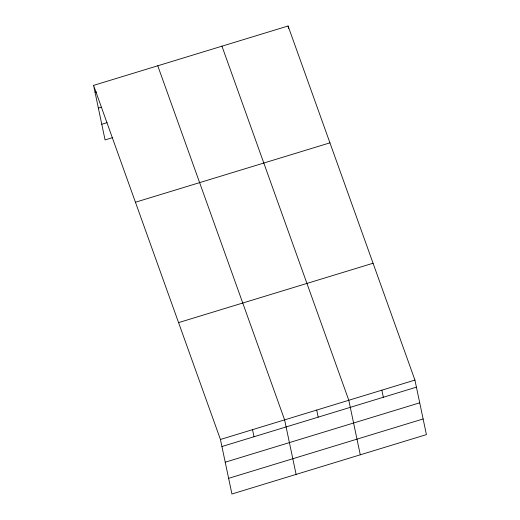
<?xml version="1.0" encoding="UTF-8"?>
<svg xmlns="http://www.w3.org/2000/svg" width="520" height="520" viewBox="0 0 520 520"><rect width="100%" height="100%" fill="white"/><g stroke="black" fill="none" stroke-linecap="round" stroke-linejoin="round"><path stroke-width="0.78" d="M93.581 85.384L288.074 26L414.928 380.081L426.419 434.616L231.927 494L220.435 439.465L93.581 85.384L105.073 139.919L112.716 137.585M95.076 92.456L96.603 91.988M98.371 108.115L101.433 107.185M101.777 124.254L107.12 122.623M135.441 202.228L329.933 142.844M178.575 322.615L373.068 263.237M220.435 439.465L414.928 380.081M221.923 446.537L416.416 387.16M225.225 462.202L419.718 402.818M228.625 478.335L423.118 418.957M221.949 46.189L348.797 400.27L360.288 454.812M157.768 65.787L284.615 419.868L296.108 474.403M381.862 390.175L383.351 397.254M288.074 26L288.574 28.36M316.706 410.072L318.195 417.144M252.525 429.663L254.014 436.741"/></g></svg>
